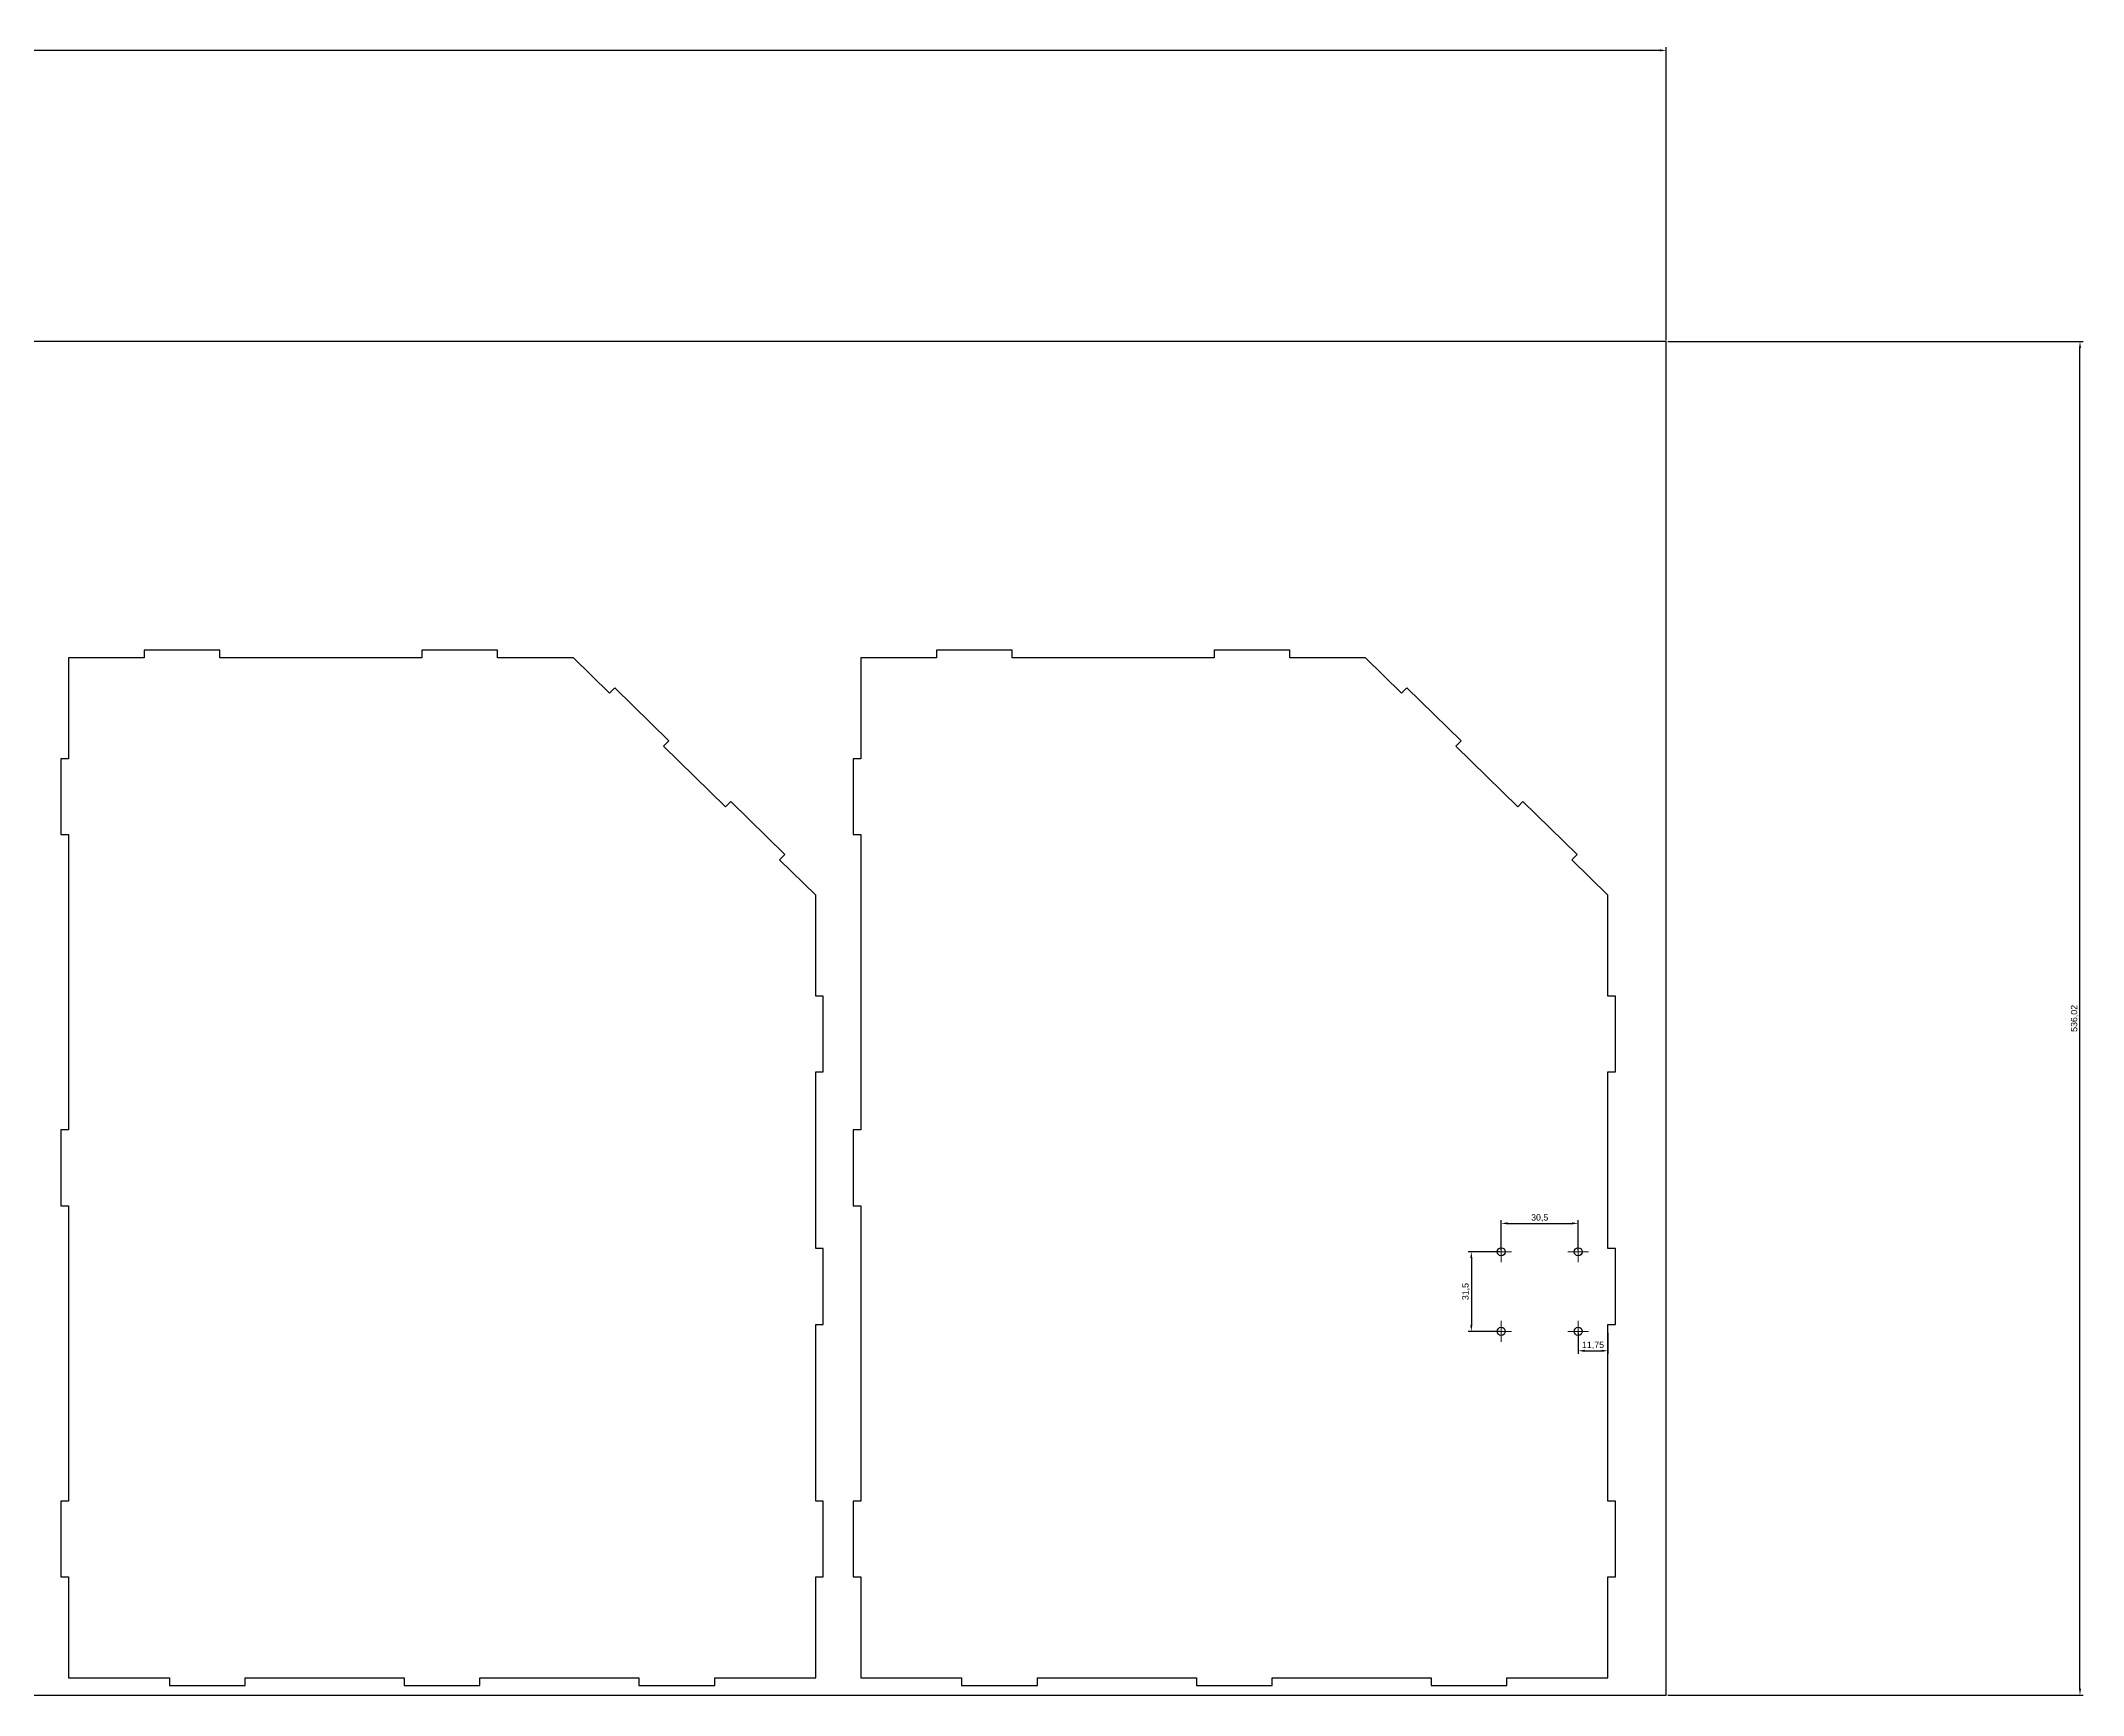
# Model space of a CAD drawing. Header units: millimetres. Extents: x 4474 to 7013, y 85 to 740.
# Drawn here: x 6204 to 7013, y 85 to 740 of the extents above; entities that cross this region are included whole.
import ezdxf

# ---------------------------------------------------------------- set-up
doc = ezdxf.new("R2010")
doc.units = ezdxf.units.MM
doc.styles.get("Standard").update_dxf_attribs({"font": 'arial.ttf'})
doc.dimstyles.new('ISO-25', dxfattribs={"dimtxt": 2.5, "dimasz": 2.5, "dimexe": 1.25, "dimexo": 0.625, "dimtad": 1, "dimtxsty": 'Standard', "dimcen": 2.5, "dimadec": 0, "dimazin": 0, "dimtfac": 1, "dimtmove": 0, "dimatfit": 3, "dimfxl": 1, "dimarcsym": 0})

# ---------------------------------------------------------------- blocks, each defined once
blk = doc.blocks.new('SW_CENTERMARKSYMBOL_1')
at = {"color": 0, "linetype": 'Continuous', "lineweight": 0}
for p, q in [((-0.5, 0), (-0.82, 0)), ((0, 0), (-0.5, 0)), ((0, 0.5), (0, 0.82)), ((0, 0), (0, 0.5)), ((0, 0), (0, -0.5)), ((0, 0), (0.5, 0)), ((0.5, 0), (0.82, 0)), ((0, -0.5), (0, -0.82))]:
    blk.add_line(p, q, dxfattribs=at)
blk = doc.blocks.new('SW_CENTERMARKSYMBOL_2')
at = {"color": 0, "linetype": 'Continuous', "lineweight": 0}
for p, q in [((-0.5, 0), (-0.82, 0)), ((0, 0), (-0.5, 0)), ((0, 0.5), (0, 0.82)), ((0, 0), (0, 0.5)), ((0, 0), (0, -0.5)), ((0, 0), (0.5, 0)), ((0.5, 0), (0.82, 0)), ((0, -0.5), (0, -0.82))]:
    blk.add_line(p, q, dxfattribs=at)
blk = doc.blocks.new('SW_CENTERMARKSYMBOL_3')
at = {"color": 0, "linetype": 'Continuous', "lineweight": 0}
for p, q in [((-0.5, 0), (-0.82, 0)), ((0, 0), (-0.5, 0)), ((0, 0.5), (0, 0.82)), ((0, 0), (0, 0.5)), ((0, 0), (0, -0.5)), ((0, 0), (0.5, 0)), ((0.5, 0), (0.82, 0)), ((0, -0.5), (0, -0.82))]:
    blk.add_line(p, q, dxfattribs=at)
blk = doc.blocks.new('SW_CENTERMARKSYMBOL_4')
at = {"color": 0, "linetype": 'Continuous', "lineweight": 0}
for p, q in [((-0.5, 0), (-0.82, 0)), ((0, 0), (-0.5, 0)), ((0, 0.5), (0, 0.82)), ((0, 0), (0, 0.5)), ((0, 0), (0, -0.5)), ((0, 0), (0.5, 0)), ((0.5, 0), (0.82, 0)), ((0, -0.5), (0, -0.82))]:
    blk.add_line(p, q, dxfattribs=at)
blk = doc.blocks.new('*D53')
at = {"color": 0, "lineweight": -2, "transparency": 16777216}
for p, q in [((6782.47, 261.06), (6782.47, 272.95)), ((6784.97, 271.7), (6810.47, 271.7)), ((6812.97, 261.06), (6812.97, 272.95))]:
    blk.add_line(p, q, dxfattribs=at)
at = {"color": 0, "transparency": 16777216}
for points in [[(6784.97, 272.11), (6784.97, 271.28), (6782.47, 271.7)], [(6810.47, 272.11), (6810.47, 271.28), (6812.97, 271.7)]]:
    blk.add_solid(points, dxfattribs=at)
at = {"layer": 'Defpoints', "color": 0, "transparency": 16777216}
for p in [(6812.97, 271.7), (6782.47, 260.43), (6812.97, 260.43)]:
    blk.add_point(p, dxfattribs=at)
at = {"color": 0, "transparency": 16777216, "insert": (6797.72, 273.82), "char_height": 2.5, "attachment_point": 5}
blk.add_mtext('30,5', dxfattribs=at)
blk = doc.blocks.new('*D54')
at = {"color": 0, "lineweight": -2, "transparency": 16777216}
for p, q in [((6781.84, 260.43), (6769.38, 260.43)), ((6770.63, 257.93), (6770.63, 231.43)), ((6781.84, 228.93), (6769.38, 228.93))]:
    blk.add_line(p, q, dxfattribs=at)
at = {"color": 0, "transparency": 16777216}
for points in [[(6770.21, 257.93), (6771.04, 257.93), (6770.63, 260.43)], [(6770.21, 231.43), (6771.04, 231.43), (6770.63, 228.93)]]:
    blk.add_solid(points, dxfattribs=at)
at = {"layer": 'Defpoints', "color": 0, "transparency": 16777216}
for p in [(6782.47, 260.43), (6770.63, 228.93), (6782.47, 228.93)]:
    blk.add_point(p, dxfattribs=at)
at = {"color": 0, "transparency": 16777216, "insert": (6768.5, 244.68), "char_height": 2.5, "attachment_point": 5, "rotation": 90}
blk.add_mtext('31,5', dxfattribs=at)
blk = doc.blocks.new('*D55')
at = {"color": 0, "lineweight": -2, "transparency": 16777216}
for p, q in [((6812.97, 228.31), (6812.97, 219.98)), ((6824.72, 228.31), (6824.72, 219.98)), ((6815.47, 221.23), (6822.22, 221.23))]:
    blk.add_line(p, q, dxfattribs=at)
at = {"color": 0, "transparency": 16777216}
for points in [[(6815.47, 221.65), (6815.47, 220.81), (6812.97, 221.23)], [(6822.22, 221.65), (6822.22, 220.81), (6824.72, 221.23)]]:
    blk.add_solid(points, dxfattribs=at)
at = {"layer": 'Defpoints', "color": 0, "transparency": 16777216}
for p in [(6812.97, 228.93), (6824.72, 228.93), (6824.72, 221.23)]:
    blk.add_point(p, dxfattribs=at)
at = {"color": 0, "transparency": 16777216, "insert": (6818.84, 223.36), "char_height": 2.5, "attachment_point": 5}
blk.add_mtext('11,75', dxfattribs=at)
blk = doc.blocks.new('*D57')
at = {"color": 0, "lineweight": -2, "transparency": 16777216}
for p, q in [((4473.76, 621.5), (4473.76, 737.48)), ((6847.85, 621.5), (6847.85, 737.48)), ((6845.35, 736.23), (4476.26, 736.23))]:
    blk.add_line(p, q, dxfattribs=at)
at = {"color": 0, "transparency": 16777216}
for points in [[(4476.26, 736.64), (4476.26, 735.81), (4473.76, 736.23)], [(6845.35, 736.64), (6845.35, 735.81), (6847.85, 736.23)]]:
    blk.add_solid(points, dxfattribs=at)
at = {"layer": 'Defpoints', "color": 0, "transparency": 16777216}
for p in [(4473.76, 736.23), (4473.76, 620.87), (6847.85, 620.87)]:
    blk.add_point(p, dxfattribs=at)
at = {"color": 0, "transparency": 16777216, "insert": (5660.8, 738.35), "char_height": 2.5, "attachment_point": 5}
blk.add_mtext('2374,09', dxfattribs=at)
blk = doc.blocks.new('*D58')
at = {"color": 0, "lineweight": -2, "transparency": 16777216}
for p, q in [((6848.47, 620.87), (7013, 620.87)), ((7011.75, 87.36), (7011.75, 618.37)), ((6848.47, 84.86), (7013, 84.86))]:
    blk.add_line(p, q, dxfattribs=at)
at = {"color": 0, "transparency": 16777216}
for points in [[(7011.34, 618.37), (7012.17, 618.37), (7011.75, 620.87)], [(7011.34, 87.36), (7012.17, 87.36), (7011.75, 84.86)]]:
    blk.add_solid(points, dxfattribs=at)
at = {"layer": 'Defpoints', "color": 0, "transparency": 16777216}
for p in [(6847.85, 620.87), (7011.75, 620.87), (6847.85, 84.86)]:
    blk.add_point(p, dxfattribs=at)
at = {"color": 0, "transparency": 16777216, "insert": (7009.63, 352.87), "char_height": 2.5, "attachment_point": 5, "rotation": 90}
blk.add_mtext('536,02', dxfattribs=at)

msp = doc.modelspace()

# ---------------------------------------------------------------- linework, layer by layer
at = {"color": 7, "linetype": 'Continuous', "lineweight": 25}
for p, q in [((6214.895, 495.684), (6214.895, 455.684)), ((6244.895, 495.684), (6214.895, 495.684)), ((6244.895, 498.684), (6244.895, 495.684)), ((6274.895, 498.684), (6244.895, 498.684)), ((6274.895, 495.684), (6274.895, 498.684)), ((6354.895, 495.684), (6274.895, 495.684)), ((6354.895, 498.684), (6354.895, 495.684)), ((6384.895, 498.684), (6354.895, 498.684)), ((6384.895, 495.684), (6384.895, 498.684)), ((6414.895, 495.684), (6384.895, 495.684)), ((6429.185, 481.691), (6414.895, 495.684)), ((6528.715, 495.684), (6528.715, 455.684)), ((6558.715, 495.684), (6528.715, 495.684)), ((6558.715, 498.684), (6558.715, 495.684)), ((6588.715, 498.684), (6558.715, 498.684)), ((6588.715, 495.684), (6588.715, 498.684)), ((6668.715, 495.684), (6588.715, 495.684)), ((6668.715, 498.684), (6668.715, 495.684)), ((6698.715, 498.684), (6668.715, 498.684)), ((6698.715, 495.684), (6698.715, 498.684)), ((6728.715, 495.684), (6698.715, 495.684)), ((6743.005, 481.691), (6728.715, 495.684)), ((6431.284, 483.835), (6429.185, 481.691)), ((6452.719, 462.846), (6431.284, 483.835)), ((6745.104, 483.835), (6743.005, 481.691)), ((6766.54, 462.846), (6745.104, 483.835)), ((6450.62, 460.703), (6452.719, 462.846)), ((6764.441, 460.703), (6766.54, 462.846)), ((6211.895, 455.684), (6211.895, 425.684)), ((6214.895, 455.684), (6211.895, 455.684)), ((6475.169, 436.665), (6450.62, 460.703)), ((6525.715, 455.684), (6525.715, 425.684)), ((6528.715, 455.684), (6525.715, 455.684)), ((6788.99, 436.665), (6764.441, 460.703)), ((6477.268, 438.809), (6475.169, 436.665)), ((6498.704, 417.82), (6477.268, 438.809)), ((6791.088, 438.809), (6788.99, 436.665)), ((6812.524, 417.82), (6791.088, 438.809)), ((6211.895, 425.684), (6214.895, 425.684)), ((6214.895, 425.684), (6214.895, 308.684)), ((6525.715, 425.684), (6528.715, 425.684)), ((6528.715, 425.684), (6528.715, 308.684)), ((6496.605, 415.676), (6498.704, 417.82)), ((6510.895, 401.684), (6496.605, 415.676)), ((6810.425, 415.676), (6812.524, 417.82)), ((6824.715, 401.684), (6810.425, 415.676)), ((6510.895, 361.684), (6510.895, 401.684)), ((6824.715, 361.684), (6824.715, 401.684)), ((6513.895, 361.684), (6510.895, 361.684)), ((6513.895, 331.684), (6513.895, 361.684)), ((6827.715, 361.684), (6824.715, 361.684)), ((6827.715, 331.684), (6827.715, 361.684)), ((6510.895, 331.684), (6513.895, 331.684)), ((6510.895, 261.684), (6510.895, 331.684)), ((6824.715, 331.684), (6827.715, 331.684)), ((6824.715, 261.684), (6824.715, 331.684)), ((6211.895, 308.684), (6211.895, 278.684)), ((6214.895, 308.684), (6211.895, 308.684)), ((6525.715, 308.684), (6525.715, 278.684)), ((6528.715, 308.684), (6525.715, 308.684)), ((6211.895, 278.684), (6214.895, 278.684)), ((6214.895, 278.684), (6214.895, 161.684)), ((6525.715, 278.684), (6528.715, 278.684)), ((6528.715, 278.684), (6528.715, 161.684)), ((6513.895, 261.684), (6510.895, 261.684)), ((6513.895, 231.684), (6513.895, 261.684)), ((6827.715, 261.684), (6824.715, 261.684)), ((6827.715, 231.684), (6827.715, 261.684)), ((6510.895, 231.684), (6513.895, 231.684)), ((6510.895, 161.684), (6510.895, 231.684)), ((6824.715, 231.684), (6827.715, 231.684)), ((6824.715, 161.684), (6824.715, 231.684)), ((6211.895, 161.684), (6211.895, 131.684)), ((6214.895, 161.684), (6211.895, 161.684)), ((6513.895, 161.684), (6510.895, 161.684)), ((6513.895, 131.684), (6513.895, 161.684)), ((6525.715, 161.684), (6525.715, 131.684)), ((6528.715, 161.684), (6525.715, 161.684)), ((6827.715, 161.684), (6824.715, 161.684)), ((6827.715, 131.684), (6827.715, 161.684)), ((6211.895, 131.684), (6214.895, 131.684)), ((6214.895, 131.684), (6214.895, 91.684)), ((6510.895, 131.684), (6513.895, 131.684)), ((6510.895, 91.684), (6510.895, 131.684)), ((6525.715, 131.684), (6528.715, 131.684)), ((6528.715, 131.684), (6528.715, 91.684)), ((6824.715, 131.684), (6827.715, 131.684)), ((6824.715, 91.684), (6824.715, 131.684)), ((6214.895, 91.684), (6254.895, 91.684)), ((6254.895, 91.684), (6254.895, 88.684)), ((6284.895, 91.684), (6347.895, 91.684)), ((6284.895, 88.684), (6284.895, 91.684)), ((6347.895, 91.684), (6347.895, 88.684)), ((6377.895, 91.684), (6440.895, 91.684)), ((6377.895, 88.684), (6377.895, 91.684)), ((6440.895, 91.684), (6440.895, 88.684)), ((6470.895, 91.684), (6510.895, 91.684)), ((6470.895, 88.684), (6470.895, 91.684)), ((6528.715, 91.684), (6568.715, 91.684)), ((6568.715, 91.684), (6568.715, 88.684)), ((6598.715, 91.684), (6661.715, 91.684)), ((6598.715, 88.684), (6598.715, 91.684)), ((6661.715, 91.684), (6661.715, 88.684)), ((6691.715, 91.684), (6754.715, 91.684)), ((6691.715, 88.684), (6691.715, 91.684)), ((6754.715, 91.684), (6754.715, 88.684)), ((6784.715, 91.684), (6824.715, 91.684)), ((6784.715, 88.684), (6784.715, 91.684)), ((6254.895, 88.684), (6284.895, 88.684)), ((6347.895, 88.684), (6377.895, 88.684)), ((6440.895, 88.684), (6470.895, 88.684)), ((6568.715, 88.684), (6598.715, 88.684)), ((6661.715, 88.684), (6691.715, 88.684)), ((6754.715, 88.684), (6784.715, 88.684))]:
    msp.add_line(p, q, dxfattribs=at)
msp.add_lwpolyline([(4473.761, 84.858), (6847.847, 84.858), (6847.847, 620.874), (4473.761, 620.874)], close=True)
for centre in [(6782.465, 260.434), (6812.965, 260.434), (6782.465, 228.934), (6812.965, 228.934)]:
    msp.add_circle(centre, 1.6, dxfattribs=at)

# ---------------------------------------------------------------- block references
at = {"color": 7, "linetype": 'Continuous', "lineweight": 0, "xscale": 5, "yscale": 5, "zscale": 5}
for name, p in [('SW_CENTERMARKSYMBOL_1', (6782.465, 260.434)), ('SW_CENTERMARKSYMBOL_2', (6812.965, 260.434)), ('SW_CENTERMARKSYMBOL_4', (6782.465, 228.934)), ('SW_CENTERMARKSYMBOL_3', (6812.965, 228.934))]:
    msp.add_blockref(name, p, dxfattribs=at)

# ---------------------------------------------------------------- dimensions: what is measured, and where the dimension line sits
for base, p1, p2, picture, middle in [((4473.761, 736.227), (6847.847, 620.874), (4473.761, 620.874), '*D57', (5660.804, 738.354)), ((6812.965, 271.695), (6782.465, 260.434), (6812.965, 260.434), '*D53', (6797.715, 273.822)), ((6824.715, 221.229), (6812.965, 228.934), (6824.715, 228.934), '*D55', (6818.84, 223.356))]:
    dim = msp.add_linear_dim(base=base, p1=p1, p2=p2, dimstyle='ISO-25')
    dim.commit()
    dim.dimension.update_dxf_attribs({"geometry": picture, "text_midpoint": middle})
for base, p1, p2, picture, middle in [((7011.755, 620.874), (6847.847, 84.858), (6847.847, 620.874), '*D58', (7009.627, 352.866)), ((6770.627, 228.934), (6782.465, 260.434), (6782.465, 228.934), '*D54', (6768.5, 244.684))]:
    dim = msp.add_linear_dim(base=base, p1=p1, p2=p2, angle=90, dimstyle='ISO-25')
    dim.commit()
    dim.dimension.update_dxf_attribs({"geometry": picture, "text_midpoint": middle})

doc.saveas('drawing.dxf')
